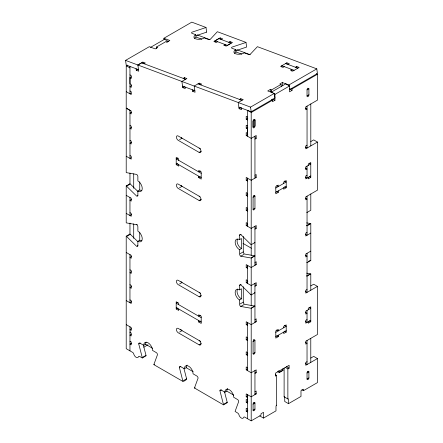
<?xml version="1.0" encoding="UTF-8"?>
<svg xmlns="http://www.w3.org/2000/svg" width="443" height="443" viewBox="0 0 443 443"><rect width="100%" height="100%" fill="white"/><g stroke="black" fill="none" stroke-linecap="round" stroke-linejoin="round"><path stroke-width="0.66" d="M126.227 91.651L126.227 65.791L127.407 65.11M129.96 66.439L129.976 93.816L131.089 93.174M247.449 399.503L247.449 398.838M254.952 119.959L254.952 125.973L253.075 127.058L253.075 121.044C252.953 120.18 254.653 118.685 254.952 119.959L254.952 126.15A1.323 0.764 -60 0 1 254.797 126.831L254.526 127.302A1.323 0.764 -60 0 1 253.352 127.839L253.23 127.739A1.323 0.764 -60 0 1 253.08 127.23L253.075 121.044L254.952 119.959L253.839 119.317M224.562 392.016L227.204 402.25A1.772 1.024 60 0 1 227.253 402.693L223.505 404.858L194.51 388.013A1.778 1.024 60 0 1 194.56 387.736L198.076 378.15A1.766 1.019 60 0 0 197.057 376.146L193.082 373.826A6.185 3.572 60 0 0 188.707 366.245A6.185 3.572 60 0 0 184.327 368.77L180.578 366.605A1.766 1.019 60 0 0 179.332 367.33L182.848 380.974C182.699 382.237 187.04 379.729 186.603 378.809L183.961 368.576M307.032 89.89C306.91 89.032 308.61 87.531 308.904 88.81L308.904 95.001A1.323 0.764 -60 0 1 308.754 95.682L308.633 95.926A1.323 0.764 -60 0 1 307.309 96.685L307.182 96.585A1.323 0.764 -60 0 1 307.032 96.081L307.049 89.879L308.926 88.799L307.852 88.179M138.515 69.64L126.205 65.038L125.552 60.398L149.302 46.687L155.255 48.907L157.752 47.467L156.523 47.008L156.739 48.553M164.048 39.427L163.888 38.27L191.797 22.15L206.001 27.46L206.654 32.101M150.559 47.34L164.558 39.261L168.307 41.426L166.557 42.434M156.523 47.008L166.103 41.476L167.332 41.935M167.958 41.57L169.835 40.49L163.888 38.27M136.056 68.72L136.272 70.265L138.737 71.185L137.862 64.999L142.862 62.109L145.326 63.028L144.075 63.753M137.867 64.999L141.616 62.834L185.65 79.291M136.272 70.265L137.878 69.335M131.565 85.726L129.96 86.651L131.211 87.376L131.211 84.486L129.96 83.766L129.96 77.752L131.366 76.944M215.065 40.767L218.814 38.602L231.124 43.204L227.37 45.369L215.065 40.767L215.237 42.002M221.35 39.532L222.602 38.812L220.138 37.893L213.891 41.504L216.35 42.423L217.602 41.697M228.738 42.295L229.983 41.576L232.448 42.495L226.196 46.1L223.737 45.18L224.989 44.461L225.171 45.784M183.18 78.367L184.432 77.647L186.896 78.566L181.896 81.451L182.765 87.642L185.229 88.561L185.013 87.016M131.565 112.262L129.96 113.192L131.211 113.912L131.211 111.027L126.211 108.136L126.211 91.662L131.211 94.547L131.206 91.662L129.96 90.937M182.765 87.642L184.377 86.712M200.419 84.807L201.665 84.087L199.206 83.168L194.206 86.053L195.075 92.244L192.616 91.324L192.4 89.774M192.616 91.324L194.759 90.084M131.366 127.534L129.96 128.343L131.211 129.068L131.211 126.177L129.96 125.458M131.565 142.33L129.96 143.261L131.211 143.981L131.211 141.095L129.96 140.37M288.066 64.468L289.318 63.748L286.854 62.828L280.607 66.433L283.066 67.353L284.317 66.633M131.089 157.763L129.976 158.4L129.976 110.29L126.227 108.131L126.227 156.235M239.525 99.426L240.776 98.706L243.235 99.625L238.234 102.51L239.109 108.701L241.568 109.62L241.352 108.07M295.453 67.231L296.699 66.505L299.163 67.43L292.912 71.035L290.453 70.116L291.704 69.396L291.981 71.384M179.537 139.65L182.04 138.205A2.652 1.534 60 0 1 181.348 137.657M281.366 86.75L281.039 84.43L271.459 89.962L270.23 89.503L267.727 90.948L274.295 93.401L274.942 98.041L251.198 111.752L238.888 107.151M289.384 88.589L289.528 89.619L317.443 73.505L316.789 68.864L288.875 84.978L282.307 82.525L279.81 83.971L281.039 84.43M239.109 108.701L241.252 107.461M125.552 60.398L250.544 107.112L274.295 93.401M273.342 93.473L274.948 94.403L289.534 85.986L289.534 91.828L292.031 90.383L292.031 88.943L317.448 74.269L317.448 100.129L305.781 106.863L305.781 109.748L307.032 109.028L305.421 108.103M247.449 136.211L247.449 110.351L251.203 112.516L272.451 100.245L272.451 101.691L274.948 100.245L274.948 94.403M137.252 224.313L136.627 224.673L126.565 222.929A1.766 1.019 60 0 1 126.211 222.785L126.211 185.933L129.96 183.767A1.766 1.019 60 0 1 130.314 184.033L138.089 191.664M126.211 185.933A1.766 1.019 60 0 1 126.565 186.198L129.694 184.393M177.87 157.929L176.203 158.893L201.205 173.324M247.449 119.959L246.203 119.239L247.809 118.309M178.706 160.338L178.706 158.893L176.203 157.453L176.203 164.669L177.815 163.738M200.557 148.898L178.291 136.04A2.652 1.534 60 0 0 176.447 136.749L176.447 137.535A2.652 1.534 60 0 0 178.291 140.37L199.123 152.398L201.205 151.196M247.449 125.973L246.203 125.253L246.203 128.138L247.809 127.207M126.565 186.198L136.627 196.072A1.766 1.019 60 0 0 137.873 195.346L137.873 191.016L139.75 189.936A6.185 3.572 60 0 0 141.832 190.529M307.049 95.893L308.926 94.813M137.252 195.712L137.873 195.346M131.521 199.488L129.96 200.391L131.211 201.111L131.211 198.226L126.211 195.335M246.203 128.138L247.449 128.858L247.449 133.321L246.203 132.601L246.203 135.486L247.809 134.561M254.952 139.096L256.198 138.377L256.198 135.486L251.203 138.377L246.203 135.486M200.314 170.954L198.702 171.884L198.702 170.439L201.205 171.884L201.205 179.099L198.702 177.654L198.702 176.214M131.626 214.578L129.96 215.542L129.96 197.5M179.537 187.76L182.04 186.315A2.652 1.534 60 0 1 181.01 185.373M198.702 177.654L200.314 176.729M143.36 345.136L145.996 355.369A1.761 1.019 60 0 1 146.052 355.812L142.303 357.977L139.667 356.454A1.766 1.019 60 0 0 138.487 356.737A3.533 2.043 60 0 1 136.128 357.302A3.533 2.043 60 0 1 133.775 354.018A1.766 1.019 60 0 0 132.595 352.373L126.211 348.685L126.211 236.185L129.96 234.02A1.766 1.019 60 0 1 130.314 234.286L137.862 241.69M126.211 236.185A1.766 1.019 60 0 1 126.565 236.451L129.694 234.646M199.976 196.675L178.291 184.15A2.652 1.534 60 0 0 176.447 184.858L176.447 185.645A2.652 1.534 60 0 0 178.291 188.48L199.123 200.507L201.205 199.306M126.565 236.451L136.627 246.325A1.766 1.019 60 0 0 137.873 245.599L137.873 241.269L139.75 240.189A6.185 3.572 60 0 0 141.832 240.782M310.781 141.577L313.694 139.888L317.448 142.053L317.448 190.163L305.781 196.902L305.781 199.787L307.032 199.068L305.421 198.137M254.952 175.251L256.198 174.531L256.198 177.416L251.203 180.301L246.203 177.416L246.203 180.301L247.809 179.376M307.032 145.182L305.781 145.902L305.781 148.793L317.448 142.053M137.252 245.959L137.873 245.599M131.565 256.591L129.96 257.521L131.211 258.241L131.211 255.356L126.211 252.466M247.449 193.292L246.203 192.572L246.203 195.457L247.809 194.527M253.075 197.262L254.952 196.177A1.323 0.764 -60 0 0 254.797 195.673L254.526 195.518A1.323 0.764 -60 0 0 253.352 196.338L253.23 196.581A1.323 0.764 -60 0 0 253.08 197.257L253.075 209.29A1.323 0.764 -60 0 0 253.23 209.788L253.352 209.893A1.323 0.764 -60 0 0 253.845 209.904L254.797 208.886A1.323 0.764 -60 0 0 254.952 208.204L254.952 196.177L253.839 195.535M275.784 187.998L286.2 181.984L284.533 181.026M131.366 271.864L129.96 272.672L131.211 273.397L131.211 270.507L129.96 269.787M275.784 192.328L286.2 186.315M247.449 208.204L246.203 207.485L246.203 210.37L247.809 209.445M307.032 175.251L305.781 175.971L305.781 178.861L310.798 175.96M278.293 190.883L278.293 192.323L275.79 193.768L275.79 186.553L278.293 185.108L278.293 186.553L276.687 185.623M283.708 183.424L283.708 181.979L286.206 180.539L286.206 187.754L283.708 189.2L283.708 187.754M253.075 209.29L254.952 208.204M308.278 165.389L308.278 163.943L310.781 162.503L310.781 177.416L308.278 178.861L308.278 177.416M131.565 286.66L129.96 287.585L131.211 288.31L131.211 285.425L129.96 284.699M254.952 229.131L256.198 228.411L256.198 225.526L251.203 228.411L246.203 225.526L247.809 224.595M243.285 236.462L243.285 251.879A1.766 1.019 60 0 0 244.536 254.038L254.592 255.783A1.766 1.019 60 0 1 254.952 255.932L251.203 258.092A1.766 1.019 60 0 0 250.843 257.948L240.787 256.204A1.766 1.019 60 0 1 239.536 254.038L239.536 249.714A6.185 3.572 60 0 1 235.161 242.133A6.185 3.572 60 0 1 239.536 239.608L239.536 235.277L241.097 234.375M131.626 301.777L129.96 302.741L129.96 254.631M239.536 239.608L241.407 238.528L241.407 248.628L239.536 249.714M179.537 283.98L182.04 282.534A2.652 1.534 60 0 1 181.01 281.587M240.161 253.678L243.285 251.879M240.787 256.204L243.91 254.404M251.469 257.588L254.592 255.783M306.689 225.703L309.818 223.903M306.777 262.516A1.766 1.019 60 0 0 307.049 262.705L310.798 260.539L310.798 223.687L307.049 225.852A1.766 1.019 60 0 0 306.777 225.731M131.521 328.784L129.96 329.681L131.211 330.406L131.211 327.521L126.211 324.63M177.87 302.259L176.203 303.222L201.205 317.653M130.585 331.968L129.96 332.328L131.211 333.053L131.211 335.938L129.949 335.207L131.194 334.487M254.952 262.45L256.198 261.73L256.198 264.615L251.203 267.5L246.203 264.615L246.203 267.5L247.87 266.536M307.032 232.381L305.781 233.101L305.781 235.992L310.798 233.09M178.706 304.668L178.706 303.222L176.203 301.777L176.203 308.998L177.815 308.068M200.557 293.227L178.291 280.369A2.652 1.534 60 0 0 176.447 281.078L176.447 281.864A2.652 1.534 60 0 0 178.291 284.699L199.123 296.727L201.205 295.525M131.521 343.214L129.96 344.117L131.211 344.837L131.211 341.952L129.949 341.221M243.285 286.715L243.285 302.126A1.766 1.019 60 0 0 244.536 304.291L254.592 306.035A1.766 1.019 60 0 1 254.952 306.179L251.203 308.345A1.766 1.019 60 0 0 250.843 308.201L240.787 306.456A1.766 1.019 60 0 1 239.536 304.291L239.536 299.961A6.185 3.572 60 0 1 235.161 292.386A6.185 3.572 60 0 1 239.536 289.86L239.536 285.53L241.097 284.627M142.303 357.977A1.761 1.019 60 0 0 142.247 357.534L138.731 343.89L140.226 343.02M254.952 286.261L256.198 285.541L256.198 282.656L251.203 285.541L246.203 282.656L247.87 281.693M239.536 289.86L241.407 288.775L241.407 298.881L239.536 299.961M138.731 343.89A1.766 1.019 60 0 1 139.977 343.164L143.726 345.33L145.603 344.25A6.185 3.572 60 0 1 146.129 342.151M143.814 347.185L147.979 344.776M310.798 251.131L305.781 254.033L305.781 256.918L307.032 256.198L305.421 255.268M200.314 315.283L198.702 316.213L198.702 314.768L201.205 316.213L201.205 323.429L198.702 321.983L198.702 320.544M179.537 332.089L182.04 330.644A2.652 1.534 60 0 1 181.696 330.412M198.702 321.983L200.314 321.059M239.536 285.53A1.766 1.019 60 0 1 240.787 284.81L250.843 294.684L251.469 294.318M308.356 261.475L309.917 260.573M142.873 357.174L145.996 355.369M240.161 303.931L243.285 302.126M240.787 306.456L243.91 304.657M251.469 307.841L254.592 306.035M306.689 275.956L309.818 274.151M310.781 290.231L310.798 273.94L307.049 276.105A1.766 1.019 60 0 0 306.777 275.978M182.904 381.417L153.904 364.678L154.529 364.318M200.557 341.337L178.291 328.479A2.652 1.534 60 0 0 176.447 329.188L176.447 329.974A2.652 1.534 60 0 0 178.291 332.809L199.123 344.837L201.205 343.635M310.781 285.901L313.694 284.218L317.448 286.383L317.448 334.493L305.781 341.232L305.781 344.117L307.032 343.391L305.421 342.467M254.952 319.58L256.198 318.86L256.198 321.745L251.203 324.63L246.203 321.745L246.203 324.63L247.809 323.7M307.032 289.512L305.781 290.231L305.781 293.122L317.448 286.383M179.332 367.33L180.833 366.461M184.332 368.77L186.204 367.69A6.185 3.572 60 0 1 187.129 365.121M247.449 337.621L246.203 336.896L246.203 339.787L247.809 338.856M183.474 380.615L186.603 378.809M253.075 341.592L254.952 340.506A1.323 0.764 -60 0 0 254.797 340.002L254.526 339.847A1.323 0.764 -60 0 0 253.352 340.667L253.23 340.911A1.323 0.764 -60 0 0 253.08 341.586L253.075 353.619A1.323 0.764 -60 0 0 253.23 354.118L253.352 354.223A1.323 0.764 -60 0 0 253.845 354.234L254.797 353.215A1.323 0.764 -60 0 0 254.952 352.534L254.952 340.506L253.451 339.643M275.784 332.328L286.2 326.314L284.533 325.35M275.784 336.658L286.2 330.644M247.449 352.534L246.203 351.814L246.203 354.699L247.809 353.769M307.032 319.58L305.781 320.3L305.781 323.191L310.781 320.3M278.293 335.213L278.293 336.652L275.79 338.098L275.79 330.882L278.293 329.437L278.293 330.882L276.687 329.952M283.708 327.754L283.708 326.308L286.206 324.869L286.206 332.084L283.708 333.524L283.708 332.084M253.075 353.619L254.952 352.534M194.505 388.118L195.13 387.758M308.278 309.718L308.278 308.273L310.781 306.833L310.781 321.745L308.278 323.191L308.278 321.745M254.952 373.46L256.198 372.74L256.198 369.855L251.203 372.74L246.203 369.855L247.809 368.925M223.505 404.858A1.772 1.024 60 0 0 223.449 404.415L219.933 390.77L221.434 389.901M219.933 390.77A1.766 1.019 60 0 1 221.179 390.045L224.933 392.21L226.805 391.13A6.185 3.572 60 0 1 227.73 388.561M224.075 404.055L227.204 402.25M279.91 371.821L283.033 370.021L282.739 368.881M277.562 371.599L279.334 372.629L283.083 370.354A1.75 1.013 60 0 0 283.033 370.021M259.742 415.922L263.491 418.081L275.989 410.866L275.989 406.536A0.88 0.509 -60 0 1 276.615 405.456L276.615 375.387L275.363 376.107L275.363 373.222L289.113 365.281L289.113 368.172L287.867 368.892L285.187 367.347M310.781 358.066L313.694 356.382L317.448 358.548L317.448 382.602L303.488 390.66L301.882 389.735M254.952 391.745L256.198 391.019L256.198 393.91L251.203 396.795L246.203 393.91L246.203 396.795L247.87 395.832M307.032 361.676L305.781 362.396L305.781 365.281L317.448 358.548M247.449 400.162L246.203 399.442L246.203 402.327L247.87 401.364M253.075 404.132L254.952 403.047A1.323 0.764 -60 0 0 254.011 402.51A1.323 0.764 -60 0 0 253.075 404.132L253.075 410.146A1.323 0.764 -60 0 0 254.011 410.689A1.323 0.764 -60 0 0 254.952 409.061L254.952 403.047L253.839 402.41M307.032 372.984L308.904 371.899A1.323 0.764 -60 0 0 307.968 371.356A1.323 0.764 -60 0 0 307.032 372.978L307.032 378.998A1.323 0.764 -60 0 0 307.968 379.535A1.323 0.764 -60 0 0 308.904 377.912L308.904 371.899L307.785 371.251M247.465 409.072L246.203 408.341L246.203 411.226L247.87 410.268M253.075 410.146L254.952 409.061M307.032 378.992L308.904 377.912M224.933 392.21A6.185 3.572 60 0 1 229.308 389.685A6.185 3.572 60 0 1 233.682 397.266L237.658 399.586A1.766 1.019 60 0 1 238.683 401.596L235.161 411.176A1.805 1.041 60 0 0 235.111 411.453L237.741 413.081A1.766 1.019 60 0 1 238.921 414.726A3.533 2.043 60 0 0 241.28 418.009A3.533 2.043 60 0 0 243.633 417.444A1.766 1.019 60 0 1 244.813 417.162L251.203 420.85L260.993 415.196L260.993 413.756L263.491 412.311L263.491 418.081M284.113 368.094L284.113 396.795A0.88 0.509 -60 0 1 284.738 397.155L284.738 401.485L288.487 403.651L300.991 396.435L300.991 390.66L303.488 389.22L303.488 390.66M196.099 35.667L206.244 32.284A1.772 0.825 -8.1 0 0 206.648 32.095M235.167 50.923L246.64 47.041L245.987 42.401L217.43 31.73A1.772 0.836 -7.6 0 0 217.114 31.951L210.53 39.056A1.766 0.831 -8 0 1 208.049 39.322L204.361 37.937A6.185 2.896 -8 0 1 195.673 38.857A6.185 2.896 -8 0 1 195.745 34.72L192.052 33.341A1.766 0.831 -8 0 1 192.068 32.156L205.596 27.643A1.772 0.825 -8.1 0 0 206.001 27.455M306.667 222.884L310.443 223.538A1.766 1.019 60 0 1 310.798 223.687M306.667 273.137L310.443 273.791A1.766 1.019 60 0 1 310.798 273.94M316.789 68.864L257.416 46.676L250.516 54.002A1.772 0.825 -8 0 1 248.036 54.262L244.342 52.883A6.185 2.896 -8 0 1 235.665 53.802A6.185 2.896 -8 0 1 235.726 49.66L232.038 48.281A1.766 0.825 -8 0 1 232.054 47.102L245.583 42.589A1.772 0.825 -8.1 0 0 245.981 42.401M285.53 63.537L297.84 68.133M294.086 70.299L281.781 65.702L281.953 66.937M197.218 34.925L209.982 39.698M236.806 49.721L250.301 54.766M195.745 34.72L196.066 37.04L201.814 39.183M235.726 49.666L236.053 51.981L241.8 54.129M197.96 83.893L241.989 100.345M182.549 86.092L194.854 90.693M316.374 73.649L317.448 74.269M289.534 85.986L285.779 83.821L271.199 92.238L272.273 92.858M290.962 88.323L292.031 88.943M289.888 89.148L292.031 90.383M272.805 99.01L274.948 100.245M271.376 99.631L272.451 100.245M305.382 147.098L307.049 148.056L307.049 106.132M247.449 117.074L246.203 116.348L246.203 119.239M309.685 163.295L310.798 163.932L305.781 166.834L305.781 169.719L307.032 168.999L305.421 168.069M255.129 137.756L256.198 138.377M126.227 65.791L129.976 67.956M309.175 176.486L310.781 177.416M129.96 74.867L131.211 75.587L131.211 78.472L129.96 77.752M305.382 177.167L307.049 178.125L307.049 166.097M284.6 186.824L286.206 187.754M255.157 176.812L256.198 177.416M276.687 191.398L278.293 192.323M246.203 180.301L247.449 181.021M246.203 195.457L247.449 196.177M305.382 234.297L307.049 235.255L307.049 196.166M176.203 163.223L201.205 177.654M176.203 164.669L178.706 166.108L178.706 164.669M246.203 210.37L247.449 211.089M129.96 155.526L131.211 156.246L131.211 159.137L126.211 156.246L126.211 172.532A1.766 1.019 60 0 0 126.565 172.681L136.627 174.42A1.766 1.019 60 0 1 137.873 176.585L137.873 180.916A6.185 3.572 60 0 1 142.247 188.491A6.185 3.572 60 0 1 137.873 191.016M247.449 223.361L246.203 222.641L246.203 225.526M255.157 227.813L256.198 228.411M243.041 243.423L251.43 248.246M305.365 291.433L307.032 292.397L307.049 253.296M255.129 263.995L256.198 264.615M246.203 267.5L247.449 268.22M309.114 307.309L310.781 308.273L305.781 311.163L305.781 314.048L307.032 313.323L305.421 312.398M129.96 212.657L131.211 213.376L131.211 216.267L126.211 213.376M247.449 280.491L246.203 279.771L246.203 282.656M255.129 284.921L256.198 285.541M309.175 320.815L310.781 321.745M305.365 321.502L307.032 322.465L307.032 310.438M284.6 331.154L286.206 332.084M255.157 321.142L256.198 321.745M276.687 335.728L278.293 336.652M246.203 324.63L247.449 325.35M305.365 363.598L307.032 364.561L307.032 340.506M246.203 339.787L247.449 340.506M286.438 366.621L289.113 368.172M176.203 307.553L201.205 321.983M176.203 308.998L178.706 310.438L178.706 308.998M246.203 354.699L247.449 355.419M275.546 374.767L276.615 375.387M129.96 299.856L131.211 300.575L131.211 303.466L126.211 300.575M247.449 367.69L246.203 366.965L246.203 369.855M255.157 372.137L256.198 372.74M284.113 396.795L287.867 398.96A0.88 0.509 -60 0 1 288.487 399.32L288.487 403.651M276.15 405.184L276.615 405.456M255.129 393.29L256.198 393.91M246.203 396.795L247.449 397.515M145.603 344.25L152.602 348.287M186.204 367.69L193.203 371.732M226.805 391.13L233.804 395.173M246.203 402.327L247.465 403.058M246.203 411.226L247.449 411.951M278.841 370.475L279.284 372.181A1.75 1.013 60 0 1 279.328 372.519L279.334 372.629M296.699 66.505L296.888 67.834M286.854 62.828L287.042 64.152M288.875 84.978L289.019 86.014M282.307 82.525L282.745 85.621M271.459 89.962L271.786 92.282M270.23 89.503L270.557 91.823M250.544 107.112L251.198 111.752M240.992 100.251L240.776 98.706M229.983 41.576L230.172 42.899M220.138 37.893L220.326 39.217M199.206 83.168L199.422 84.713M184.432 77.647L184.648 79.192M142.862 62.109L143.078 63.659M310.798 103.967L310.798 145.891M310.798 194.001L310.798 210.287L307.049 212.452A1.766 1.019 60 0 1 306.777 212.263M310.781 338.341L310.781 362.396M287.867 368.892L287.867 398.96M254.952 136.211L254.952 178.136M254.952 226.246L254.952 265.335M254.952 283.376L254.952 322.465M254.952 370.575L254.952 394.63M251.203 112.516L251.203 255.45M251.203 258.092L251.203 305.858M251.203 308.345L251.203 420.85M247.449 178.136L247.449 226.246M247.449 265.335L247.449 283.376M247.449 322.465L247.449 370.575M247.449 394.63L247.449 418.685M139.75 181.851L139.75 189.936M139.75 232.104L139.75 240.189M133.708 173.8L133.708 188.308M133.708 223.865L133.708 238.367M129.96 173.019L129.96 184.066M129.96 223.078L129.96 234.823M129.96 326.796L129.96 350.85M234.53 53.321A6.185 2.896 -8 0 1 236.053 51.986M194.543 38.38A6.185 2.896 -8 0 1 196.072 37.04M310.798 260.539A1.766 1.019 60 0 1 310.443 260.274M153.904 364.678A1.761 1.019 60 0 1 153.959 364.296L157.475 354.71A1.766 1.019 60 0 0 156.457 352.7L152.481 350.38A6.185 3.572 60 0 0 148.1 342.804A6.185 3.572 60 0 0 143.731 345.33M199.123 292.397A2.652 1.528 60 0 1 200.995 295.647A2.652 1.528 60 0 1 199.123 296.727M199.123 340.506A2.652 1.528 60 0 1 200.995 343.757A2.652 1.528 60 0 1 199.123 344.837M181.348 330.096A2.652 1.534 60 0 1 180.711 329.243M136.627 224.673A1.766 1.019 60 0 1 137.873 226.838L137.873 231.168A6.185 3.572 60 0 1 142.247 238.744A6.185 3.572 60 0 1 137.873 241.269M250.843 294.684A1.766 1.019 60 0 0 251.203 294.949L254.952 292.784A1.766 1.019 60 0 1 254.681 292.59M239.536 235.277A1.766 1.019 60 0 1 240.787 234.557L250.843 244.431A1.766 1.019 60 0 0 251.203 244.697L254.952 242.531A1.766 1.019 60 0 1 254.592 242.266M241.407 298.881A6.185 3.572 60 0 1 237.564 294.014A6.185 3.572 60 0 1 237.747 288.952M241.407 248.628A6.185 3.572 60 0 1 237.404 239.237M199.123 148.067A2.652 1.528 60 0 1 200.995 151.318A2.652 1.528 60 0 1 199.123 152.398M199.123 196.177A2.652 1.528 60 0 1 200.995 199.428A2.652 1.528 60 0 1 199.123 200.507"/></g></svg>
